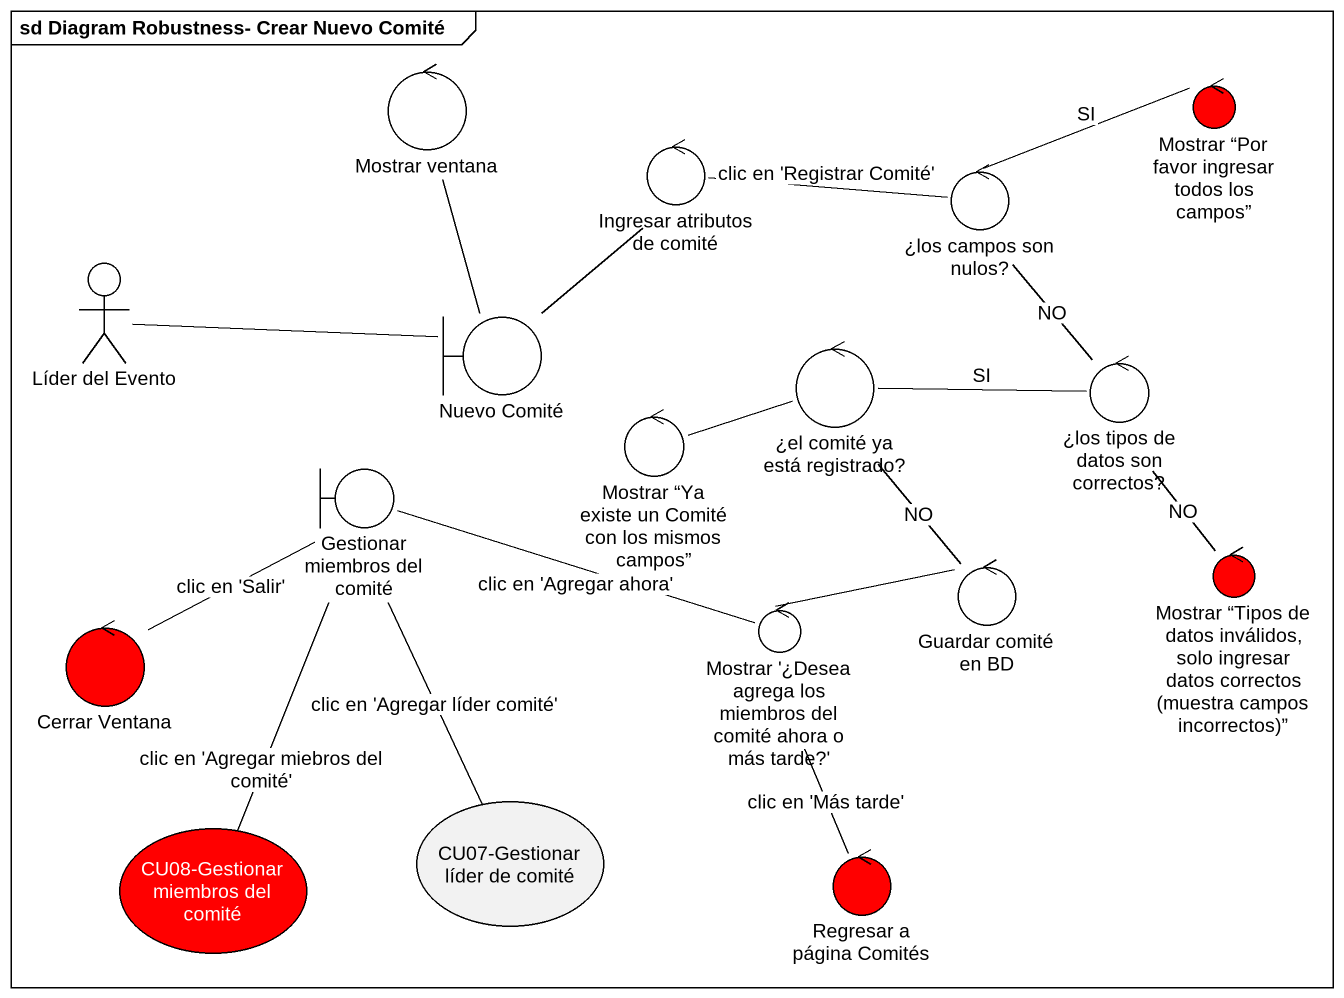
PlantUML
@startuml
mainframe sd Diagram Robustness- Crear Nuevo Comité
control "Mostrar ventana" as Mostrar_ventana
control "Mostrar “Por favor ingresar todos los campos”" as Mostrar_Por_favor_ingresar #FF0000
control "Ingresar atributos de comité" as Ingresar_atributos_de_comité
control "¿los campos son nulos?" as los_campos_son_nulos
actor "Líder del Evento" as Líder_del_Evento
boundary "Nuevo Comité" as Nuevo_Comité
control "¿el comité ya está registrado?" as el_comité_ya_está_registrado
control "¿los tipos de datos son correctos?" as los_tipos_de_datos_son
control "Mostrar “Ya existe un Comité con los mismos campos”" as Mostrar_Ya_existe_un_Comité
boundary "Gestionar miembros del comité" as Gestionar_miembros_del
control "Mostrar '¿Desea agrega los miembros del comité ahora o más tarde?'" as Mostrar_Desea_agrega_los
control "Guardar comité en BD" as Guardar_comité_en_BD
control "Mostrar “Tipos de datos inválidos, solo ingresar datos correctos (muestra campos incorrectos)”" as Mostrar_Tipos_de_datos #FF0000
control "Cerrar Ventana" as Cerrar_Ventana #FF0000
usecase "CU08-Gestionar miembros del comité" as CU08_Gestionar_miembros_del #FF0000
usecase "CU07-Gestionar líder de comité" as CU07_Gestionar_líder_de
control "Regresar a página Comités" as Regresar_a_página_Comités #FF0000
Ingresar_atributos_de_comité -right- los_campos_son_nulos : clic en 'Registrar Comité'
los_campos_son_nulos -right- Mostrar_Por_favor_ingresar : SI
los_campos_son_nulos -- los_tipos_de_datos_son : NO
Líder_del_Evento -right- Nuevo_Comité
Nuevo_Comité -up- Mostrar_ventana
Nuevo_Comité -up- Ingresar_atributos_de_comité
el_comité_ya_está_registrado -- Guardar_comité_en_BD : NO
los_tipos_de_datos_son -left- el_comité_ya_está_registrado : SI
los_tipos_de_datos_son -- Mostrar_Tipos_de_datos : NO
Mostrar_Ya_existe_un_Comité -right- el_comité_ya_está_registrado
Gestionar_miembros_del -left- Cerrar_Ventana : clic en 'Salir'
Gestionar_miembros_del -- CU08_Gestionar_miembros_del : clic en 'Agregar miebros del comité'
Gestionar_miembros_del -- CU07_Gestionar_líder_de : clic en 'Agregar líder comité'
Mostrar_Desea_agrega_los -left- Gestionar_miembros_del : clic en 'Agregar ahora'
Mostrar_Desea_agrega_los -- Regresar_a_página_Comités : clic en 'Más tarde'
Guardar_comité_en_BD -left- Mostrar_Desea_agrega_los
@enduml
